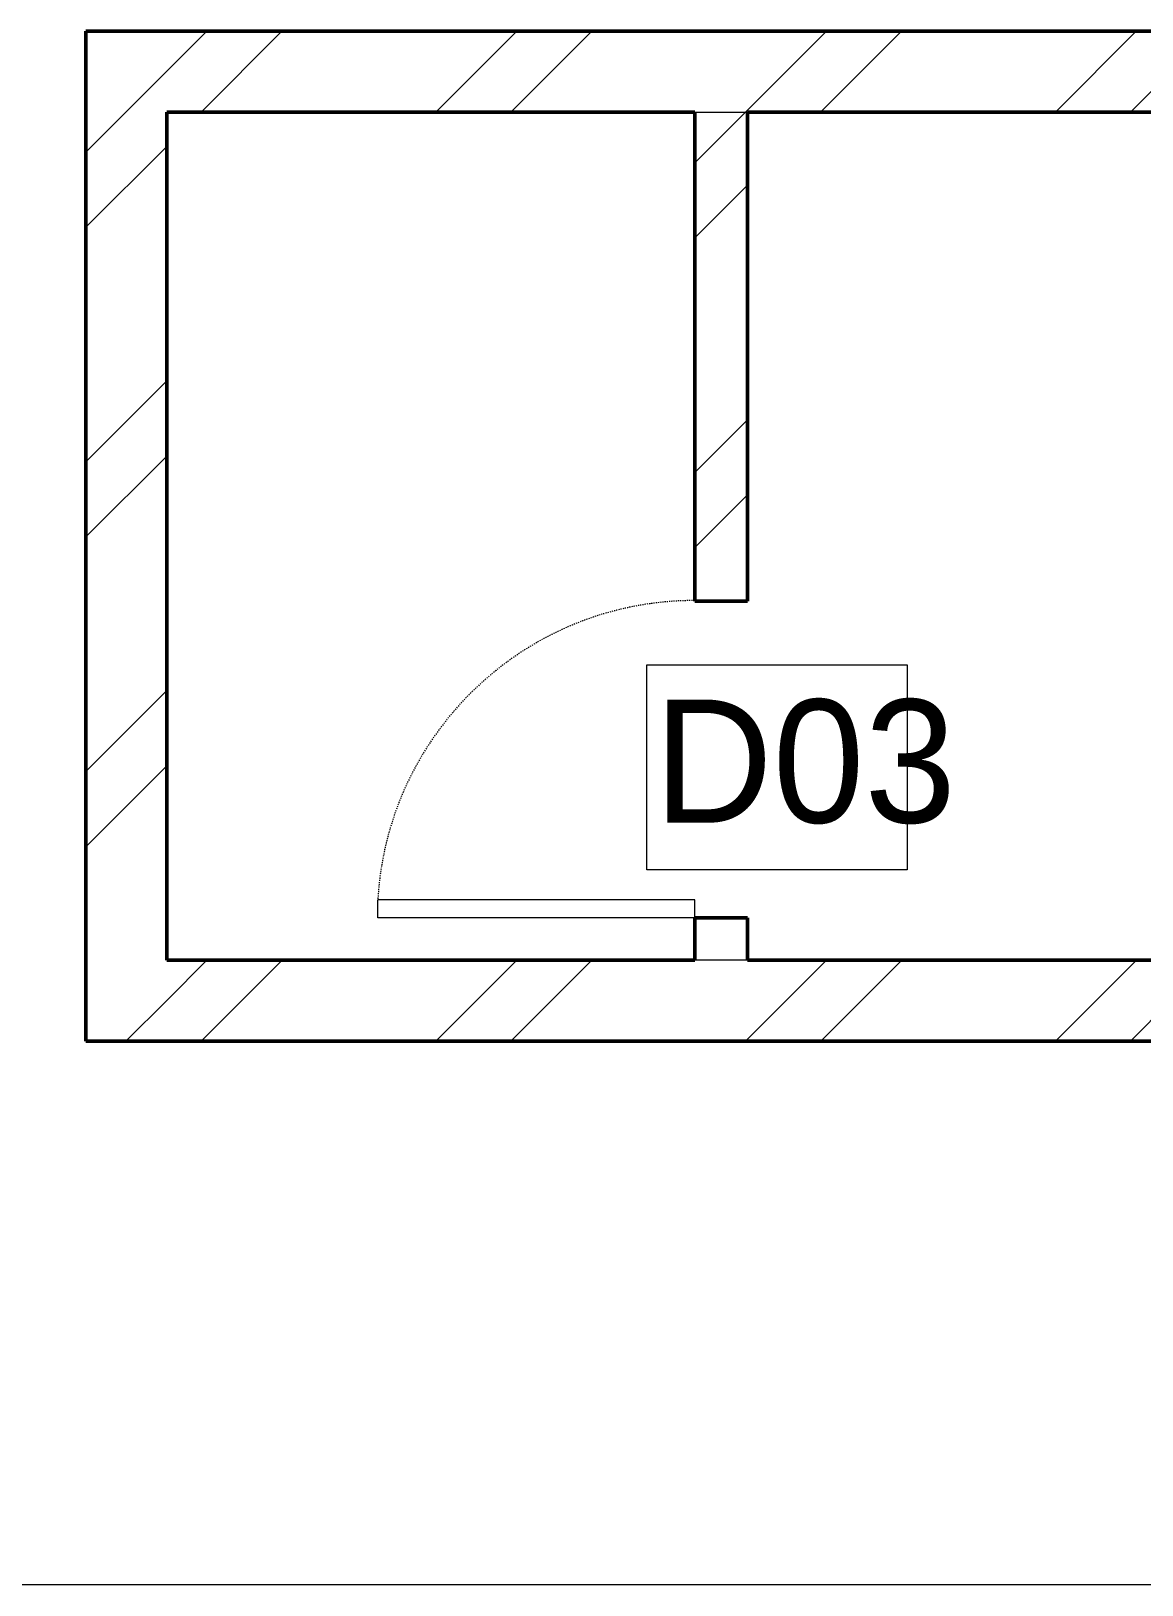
# Model space of a CAD drawing. Header units: inches. Extents: x 22 to 382261, y 22 to 371281.
# Drawn here: x 103474 to 106629, y 250480 to 254895 of the extents above; entities that cross this region are included whole.
import ezdxf

# ---------------------------------------------------------------- set-up
doc = ezdxf.new("R2010")
doc.units = ezdxf.units.IN
doc.header["$MEASUREMENT"] = 0
doc.linetypes.add('Dash', pattern=[6.35, 3.175, -3.175])
for name, color, linetype, lineweight in [('A-DOOR', 31, 'Continuous', 9), ('A-DOOR-HDLN', 31, 'Dash', 9), ('A-DOOR-IDEN', 31, 'Continuous', 9), ('A-FLOR', 192, 'Continuous', 9), ('A-WALL', 113, 'Continuous', 9), ('A-WALL-PATT', 111, 'Continuous', 9)]:
    doc.layers.add(name, color=color, linetype=linetype, lineweight=lineweight)
doc.styles.add('Tw Cen MT Condensed', font='TCCM____.TTF', dxfattribs={"height": 1.35})
pattern_1 = [(45, (133937.6, 247897.3), (-440.033, 440.033), []), (45, (133937.6, 248564), (-440.033, 440.033), [])]

# ---------------------------------------------------------------- blocks, each defined once
blk = doc.blocks.new('M_Single-Flush - 900 by 2100-837831-01-Ground floor DIMENSION PLAN')
at = {"layer": 'A-DOOR'}
for p, q in [((450, -75), (399, -75)), ((399, -75), (399, -975.2)), ((450, -75), (450, -975.2)), ((450, -975.2), (399, -975.2))]:
    blk.add_line(p, q, dxfattribs=at)
at = {"layer": 'A-DOOR-HDLN'}
blk.add_arc((450, -75), 901.7, 180, 266.7576, dxfattribs=at)
blk = doc.blocks.new('M_Door Tag1 - M_Door Tag 2-910938-01-Ground floor DIMENSION PLAN')
at = {"layer": 'A-DOOR-IDEN'}
for p, q in [((-1.206, 1.536), (3.019, 1.536)), ((-1.206, -1.791), (-1.206, 1.536)), ((3.019, 1.536), (3.019, -1.791)), ((3.019, -1.791), (-1.206, -1.791))]:
    blk.add_line(p, q, dxfattribs=at)

msp = doc.modelspace()

# ---------------------------------------------------------------- hatches: boundary and pattern name
at = {"layer": 'A-WALL-PATT'}
h = msp.add_hatch(dxfattribs=at)
h.set_pattern_fill('FP_1', color=256, style=0, pattern_type=2)
h.set_pattern_definition(pattern_1)
h.paths.add_polyline_path([(111658.8, 254665.5), (111658.8, 254895.5), (103628.8, 254895.5), (103628.8, 254665.5), (111458.2, 254665.5)])
h = msp.add_hatch(dxfattribs=at)
h.set_pattern_fill('FP_1', color=256, style=0, pattern_type=2)
h.set_pattern_definition(pattern_1)
h.paths.add_polyline_path([(103858.8, 252025.5), (103858.8, 254665.5), (103628.8, 254665.5), (103628.8, 252025.5)])
h = msp.add_hatch(dxfattribs=at)
h.set_pattern_fill('FP_1', color=256, style=0, pattern_type=2)
h.set_pattern_definition(pattern_1)
h.paths.add_polyline_path([(105508.8, 252255.5), (105508.8, 252375.5), (105358.8, 252375.5), (105358.8, 252255.5)])
h.paths.add_polyline_path([(105508.8, 253275.5), (105508.8, 254665.5), (105358.8, 254665.5), (105358.8, 253275.5)])
h = msp.add_hatch(dxfattribs=at)
h.set_pattern_fill('FP_1', color=256, style=0, pattern_type=2)
h.set_pattern_definition(pattern_1)
h.paths.add_polyline_path([(106608.6, 252025.5), (106708.8, 252025.5), (106708.8, 252255.5), (103858.8, 252255.5), (103858.8, 252025.5)])

# ---------------------------------------------------------------- linework, layer by layer
at = {"layer": 'A-FLOR'}
msp.add_line((106708.8, 250480), (95524, 250480), dxfattribs=at)
at = {"layer": 'A-WALL', "lineweight": 50}
for p, q in [((111658.8, 254895.5), (103628.8, 254895.5)), ((103628.8, 254895.5), (103628.8, 252025.5)), ((103858.8, 254665.5), (105358.8, 254665.5)), ((103858.8, 252255.5), (103858.8, 254665.5)), ((105358.8, 254665.5), (105358.8, 253275.5)), ((105508.8, 254665.5), (106708.8, 254665.5)), ((105508.8, 253275.5), (105508.8, 254665.5)), ((105358.8, 253275.5), (105508.8, 253275.5)), ((105358.8, 252375.5), (105358.8, 252255.5)), ((105508.8, 252375.5), (105358.8, 252375.5)), ((105508.8, 252255.5), (105508.8, 252375.5)), ((105358.8, 252255.5), (103858.8, 252255.5)), ((106708.8, 252255.5), (105508.8, 252255.5)), ((103628.8, 252025.5), (106708.8, 252025.5))]:
    msp.add_line(p, q, dxfattribs=at)
at = {"layer": 'A-WALL'}
for p, q in [((105358.8, 254665.5), (105508.8, 254665.5)), ((105508.8, 252255.5), (105358.8, 252255.5))]:
    msp.add_line(p, q, dxfattribs=at)

# ---------------------------------------------------------------- block references
at = {"layer": 'A-DOOR-HDLN', "rotation": 270}
msp.add_blockref('M_Single-Flush - 900 by 2100-837831-01-Ground floor DIMENSION PLAN', (105433.8, 252825.5), dxfattribs=at)
at = {"layer": 'A-DOOR-IDEN', "xscale": 174.9999999999999, "yscale": 174.9999999999999, "zscale": 174.9999999999999}
msp.add_blockref('M_Door Tag1 - M_Door Tag 2-910938-01-Ground floor DIMENSION PLAN', (105433.8, 252825.5), dxfattribs=at)

# ---------------------------------------------------------------- texts
at = {"layer": 'A-DOOR-IDEN', "insert": (105242.5, 252996), "char_height": 350, "width": 785.654, "attachment_point": 1, "style": 'Tw Cen MT Condensed'}
msp.add_mtext('D03', dxfattribs=at)

doc.saveas('drawing.dxf')
